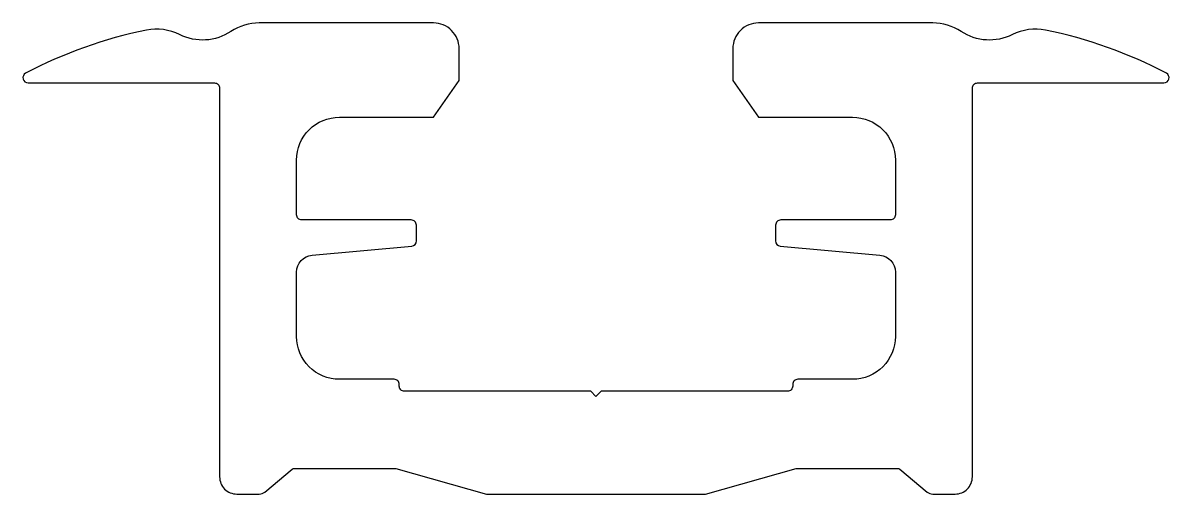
# Model space of a CAD drawing. Extents: x 386.9 to 453.9, y 207.8 to 235.3.
import ezdxf

# ---------------------------------------------------------------- set-up
doc = ezdxf.new("R2010")
doc.units = 0
doc.header["$LTSCALE"] = 15
doc.layers.get('0').update_dxf_attribs({"linetype": 'CONTINUOUS'})

msp = doc.modelspace()

# ---------------------------------------------------------------- linework, layer by layer
at = {"color": 0, "ltscale": 0.05}
msp.add_lwpolyline([(410.869, 229.786), (412.369, 231.929), (412.369, 233.786, 0.414214), (410.869, 235.286), (400.686, 235.286, 0.147477), (399.028, 234.786, -0.268645), (396.027, 234.604, 0.166901), (394.095, 234.863, 0.072159), (387.029, 232.352, 0.782105), (387.169, 231.786), (398.069, 231.786, -0.414214), (398.369, 231.486), (398.369, 208.786, 0.414214), (399.369, 207.786), (400.687, 207.786, 0.176327), (401.009, 207.903), (402.601, 209.24, -0.176327), (402.73, 209.286), (408.669, 209.286), (413.969, 207.786), (420.369, 207.786), (426.769, 207.786), (432.069, 209.286), (438.009, 209.286, -0.176327), (438.138, 209.24), (439.73, 207.903, 0.176327), (440.051, 207.786), (441.369, 207.786, 0.414214), (442.369, 208.786), (442.369, 231.486, -0.414214), (442.669, 231.786), (453.569, 231.786, 0.782105), (453.71, 232.352, 0.072159), (446.644, 234.863, 0.166901), (444.712, 234.604, -0.268645), (441.711, 234.786, 0.147477), (440.053, 235.286), (429.869, 235.286, 0.414214), (428.369, 233.786), (428.369, 231.929), (429.869, 229.786), (435.369, 229.786, -0.414214), (437.869, 227.286), (437.869, 224.086, -0.414214), (437.569, 223.786), (431.169, 223.786, 0.414214), (430.869, 223.486), (430.869, 222.561, 0.387938), (431.142, 222.262), (436.96, 221.734, -0.387938), (437.869, 220.738), (437.869, 216.986, -0.414214), (435.369, 214.486), (432.169, 214.486, 0.414214), (431.869, 214.186), (431.869, 214.086, -0.414214), (431.569, 213.786), (420.669, 213.786), (420.369, 213.486), (420.069, 213.786), (409.169, 213.786, -0.414214), (408.869, 214.086), (408.869, 214.186, 0.414214), (408.569, 214.486), (405.369, 214.486, -0.414214), (402.869, 216.986), (402.869, 220.738, -0.387938), (403.779, 221.734), (409.597, 222.262, 0.387938), (409.869, 222.561), (409.869, 223.486, 0.414214), (409.569, 223.786), (403.169, 223.786, -0.414214), (402.869, 224.086), (402.869, 227.286, -0.414214), (405.369, 229.786)], format="xyb", close=True, dxfattribs=at)

doc.saveas('drawing.dxf')
